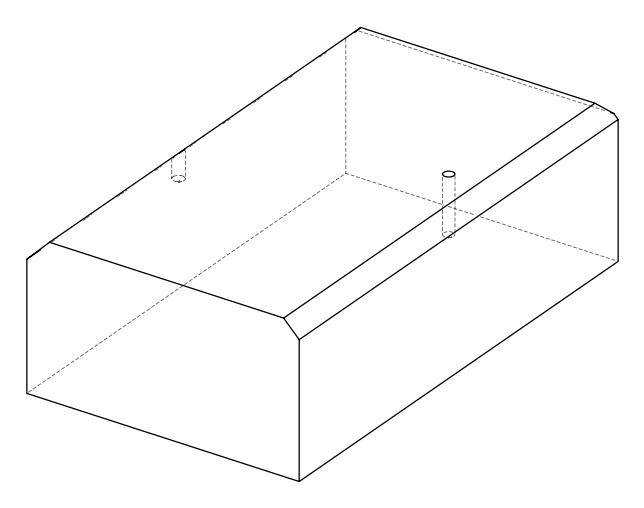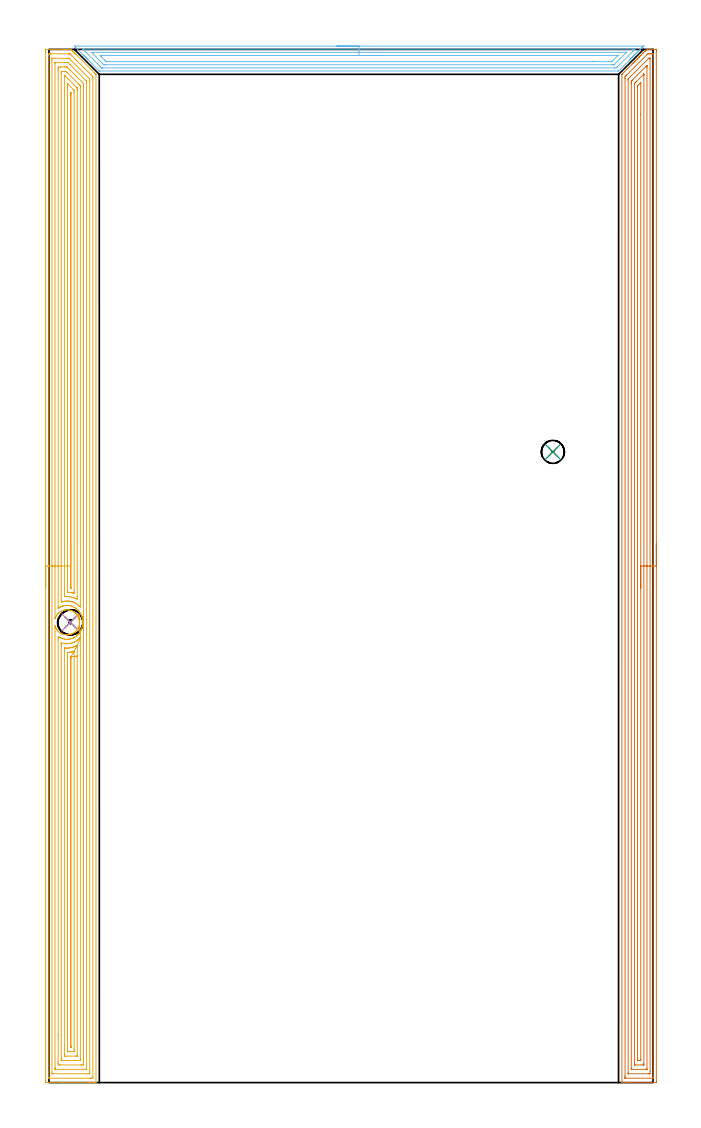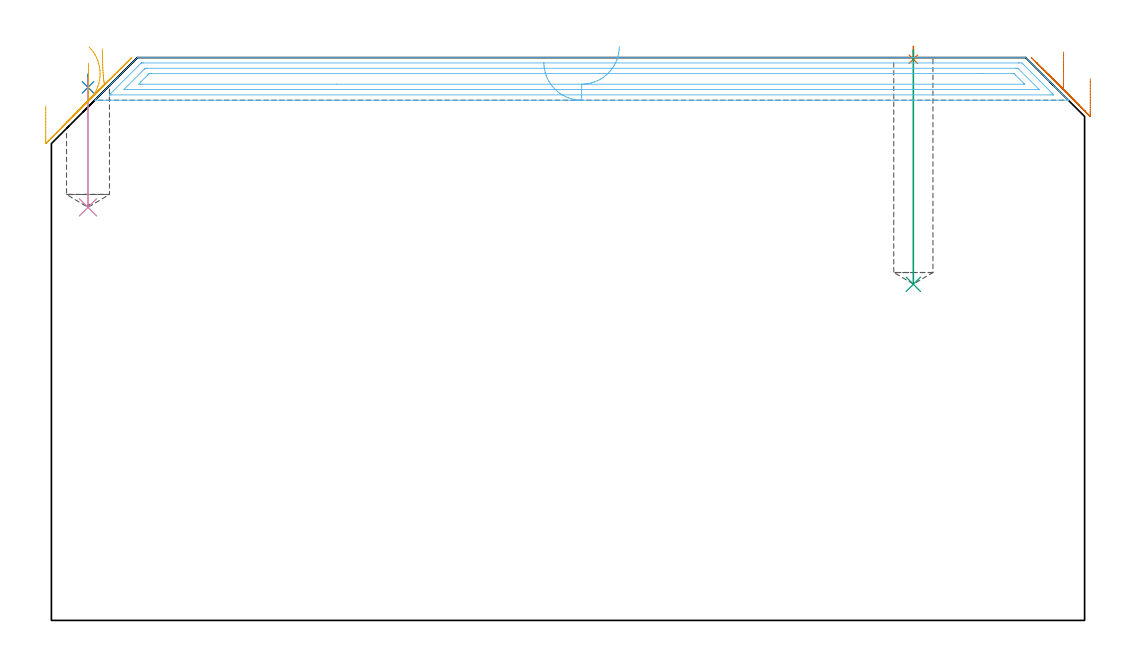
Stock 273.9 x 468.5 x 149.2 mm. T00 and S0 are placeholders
(PLAN: 7 operations, 3 tool changes, 64.8 min)
(1 SPOT_DRILL | STEP1POCKET | NXT0321_9005460120000 | 0.03 min | 3 mm3)
(2 SPOT_DRILL_1 | STEP1POCKET_1 | NXT0321_9005460120000 | 0.03 min | 733 mm3)
(3 DRILL_BLIND_HOLE_INTO_CENTER | STEP1POCKET | UGT0301_217 | 0.25 min | 4898 mm3)
(4 DRILL_BLIND_HOLE_INTO_CENTER_1 | STEP1POCKET_1 | UGT0301_225 | 0.14 min | 3134 mm3)
(5 AREA_MILL | FG_CHAMFER_SURFACE | UGT0205_001 | 33.59 min | 120377 mm3)
(6 AREA_MILL_1 | FG_CHAMFER_SURFACE_1 | UGT0205_001 | 8.2 min | 16240 mm3)
(7 AREA_MILL_2 | FG_CHAMFER_SURFACE_2 | UGT0205_001 | 22.56 min | 56280 mm3)
(TOOL NXT0321_9005460120000 | NC Spot Drill, 142deg, 12mm, Carbide, Uncoated | D12 PA142 FL30 Z2)
(TOOL UGT0301_217 | Twist Drill 10.4 mm | D10.4 PA118 FL82 Z2)
(TOOL UGT0301_225 | Twist Drill 11.4 mm | D11.4 PA118 FL92 Z2)
(TOOL UGT0205_001 | Chamfer Mill 20 x 3 x 45 deg. | D20 FL50 Z2)
(OP 1 SPOT_DRILL)
G17 G21 G94 G90
T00 M6
G54
G17 G0 G90 X228.5 Y286. S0 M3
G43 Z159.2 H0
G94 G81 G98 Z148.752 F250. R152.2
G80
M5
M2
(OP 2 SPOT_DRILL_1)
G17 G21 G94 G90
T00 M6
G54
G17 G0 G90 X9.7 Y208.7 S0 M3
G43 Z159.2 H0
G94 G81 G98 Z141.309 F250. R144.8
G80
M5
M2
(OP 3 DRILL_BLIND_HOLE_INTO_CENTER)
G17 G21 G94 G90
T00 M6
G54
G17 G0 G90 X228.5 Y286. S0 M3
G43 Z159.2 H0
G94 G81 G98 Z89.1 F250. R151.2
G80
M5
M2
(OP 4 DRILL_BLIND_HOLE_INTO_CENTER_1)
G17 G21 G94 G90
T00 M6
G54
G17 G0 G90 X9.7 Y208.7 S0 M3
G43 Z159.2 H0
G94 G81 G98 Z109.5 F250. R143.8
G80
M5
M2
(OP 5 AREA_MILL)
G17 G21 G94 G90
T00 M6
G54
G17 G0 G90 X-1.5 Y224.25 S1061 M3
G43 Z159.2 H0
Z136.4
G94 G1 Y224.288 Z135.529 F250.
Y224.402 Z134.664
Y224.591 Z133.812
Y224.853 Z132.98
Y225.187 Z132.174
Y225.59 Z131.4
Y226.058 Z130.664
Y226.59 Z129.972
Y227.179 Z129.329
Y227.822 Z128.74
Y228.514 Z128.209
Y229.25 Z127.74
Y230.024 Z127.337
Y230.83 Z127.003
Y231.662 Z126.741
Y232.514 Z126.552
Y233.378 Z126.438
Y234.25 Z126.4
Y467.409
X-1.499 Y467.881 Z126.401
X-1.495 Y468.298 Z126.403
X-1.492 Y468.49 Z126.405
X-1.085 Y468.5 Z126.812
X6.824 Z134.719
X7.364 Z135.261
X7.703 Z135.599
X8.243 Z136.139
X8.582 Z136.477
X9.866 Z137.764
X9.9 Y468.499 Z137.798
X9.991 Y468.498 Z137.888
X10.02 Y468.477 Z137.919
X10.283 Y468.217 Z138.183
X10.391 Y468.109 Z138.291
X10.62 Y467.881 Z138.518
X10.779 Y467.723 Z138.674
X10.933 Y467.568 Z138.83
X11.067 Y467.434 Z138.965
X11.218 Y467.284 Z139.114
X11.365 Y467.136 Z139.263
X11.513 Y466.988 Z139.411
X11.658 Y466.844 Z139.553
X11.797 Y466.704 Z139.695
X11.96 Y466.541 Z139.858
X12.097 Y466.405 Z139.993
X20.403 Y458.097 Z148.303
X20.877 Y457.623 Z148.777
X21.27 Y457.229 Z149.168
X21.294 Y457.194 Z149.192
X21.3 Y457.16 Z149.2
Y0.172
X21.294 Y0.01 Z149.193
X20.98 Y0. Z148.88
X20.685 Z148.584
X20.007 Z147.901
X18.789 Z146.686
X18.249 Z146.143
X6.52 Z134.417
X-0.477 Y0.001 Z127.421
X-1.085 Y0.006 Z126.812
X-1.492 Y0.01 Z126.405
X-1.495 Y0.202 Z126.403
X-1.499 Y0.619 Z126.401
X-1.5 Y1.041 Z126.4
Y234.25
X-0.086 Z127.814
X-0.085 Y465.971 Z127.815
X-0.084 Y466.094 Z127.816
X-0.079 Y466.47 Z127.821
X0.282 Y466.491 Z128.182
X0.672 Y466.497 Z128.572
X1.152 Y466.5 Z129.052
X8.582 Y466.499 Z136.482
X9.064 Y466.498 Z136.964
X9.461 Y466.49 Z137.361
X9.556 Y466.482 Z137.456
X9.622 Y466.422 Z137.522
X9.705 Y466.342 Z137.605
X9.956 Y466.094 Z137.856
X19.128 Y456.922 Z147.028
X19.778 Y456.266 Z147.678
X19.873 Y456.166 Z147.773
X19.879 Y456.073 Z147.779
X19.882 Y455.881 Z147.782
X19.885 Y455.496 Z147.785
Y2.53
X19.884 Y2.406 Z147.784
X19.879 Y2.03 Z147.779
X19.518 Y2.01 Z147.418
X19.128 Y2.003 Z147.028
X18.648 Y2. Z146.548
X-0.005 Y2.001 Z127.895
X-0.037 Y2.002 Z127.863
X-0.071 Y2.006 Z127.829
X-0.079 Y2.01 Z127.821
X-0.081 Y2.016 Z127.819
X-0.084 Y2.044 Z127.816
X-0.086 Y2.283 Z127.815
Y2.406 Z127.814
Y234.25
X1.329 Z129.229
Y463.64
X1.33 Y464.307 Z129.23
X1.332 Y464.42 Z129.232
X1.335 Y464.474 Z129.235
X1.34 Y464.491 Z129.24
X1.366 Y464.495 Z129.266
X1.551 Y464.498 Z129.451
X2.24 Y464.5 Z130.14
X8.393 Y464.499 Z136.293
X8.582 Y464.497 Z136.482
X8.771 Y464.491 Z136.671
X9.111 Y464.477 Z137.011
X9.291 Y464.307 Z137.191
X9.461 Y464.139 Z137.361
X10.187 Y463.414 Z138.087
X18.249 Y455.351 Z146.149
X18.457 Y455.131 Z146.357
X18.466 Y454.706 Z146.366
X18.47 Y454.48 Z146.37
X18.471 Y454.254 Z146.371
Y4.86
X18.47 Y4.193 Z146.37
X18.468 Y4.08 Z146.368
X18.465 Y4.026 Z146.365
X18.46 Y4.009 Z146.36
X18.434 Y4.005 Z146.334
X18.249 Y4.002 Z146.149
X17.56 Y4. Z145.46
X1.741 Z129.641
X1.551 Y4.002 Z129.451
X1.362 Y4.008 Z129.262
X1.34 Y4.01 Z129.24
X1.335 Y4.02 Z129.235
X1.332 Y4.057 Z129.232
X1.33 Y4.117 Z129.23
X1.329 Y4.193 Z129.229
Y4.419
Y234.25
X2.743 Z130.643
X2.744 Y462.202 Z130.644
X2.746 Y462.394 Z130.646
X2.749 Y462.463 Z130.649
X2.752 Y462.49 Z130.652
X2.773 Y462.492 Z130.673
X2.88 Y462.496 Z130.78
X3.309 Y462.5 Z131.209
X7.703 Z135.603
X8.582 Y462.496 Z136.482
X8.609 Y462.493 Z136.509
X9.461 Y461.687 Z137.361
X9.523 Y461.627 Z137.423
X16.671 Y454.48 Z144.571
X16.857 Y454.289 Z144.757
X16.982 Y454.157 Z144.882
X17.051 Y454.079 Z144.951
X17.052 Y454.047 Z144.952
X17.055 Y453.906 Z144.955
X17.057 Y453.586 Z144.957
Y453.011
X17.056 Y6.298 Z144.956
X17.054 Y6.106 Z144.954
X17.051 Y6.037 Z144.951
X17.048 Y6.01 Z144.948
X17.027 Y6.008 Z144.927
X16.921 Y6.004 Z144.821
X16.491 Y6. Z144.391
X3.289 Z131.189
X2.88 Y6.003 Z130.78
X2.778 Y6.007 Z130.678
X2.755 Y6.01 Z130.655
X2.749 Y6.02 Z130.649
X2.747 Y6.056 Z130.647
X2.745 Y6.139 Z130.645
X2.743 Y6.555 Z130.643
Y6.873
Y206.97 Z130.642
X2.744 Y207.001 Z130.641
X2.746 Y207.097 Z130.64
X2.769 Y207.012 Z130.662
X2.773 Y207.001 Z130.666
X2.832 Y206.834 Z130.728
X2.931 Y206.562 Z130.826
X2.935 Y206.554 Z130.829
X3.016 Y206.365 Z130.914
X3.06 Y206.264 Z130.959
X3.124 Y206.119 Z131.023
X3.214 Y205.949 Z131.113
X3.244 Y205.894 Z131.143
X3.309 Y205.786 Z131.207
X3.375 Y205.677 Z131.271
X3.691 Y205.225 Z131.589
X3.815 Y205.078 Z131.714
X3.968 Y204.896 Z131.868
X4.188 Y204.665 Z132.088
X4.265 Y204.584 Z132.165
X4.54 Y204.332 Z132.44
X4.843 Y204.102 Z132.743
X5.157 Y203.89 Z133.057
X5.579 Y203.651 Z133.479
X6.01 Y203.439 Z133.91
X6.049 Y203.424 Z133.949
X6.492 Y203.274 Z134.392
X6.941 Y203.152 Z134.841
X7.385 Y203.069 Z135.285
X7.832 Y203.022 Z135.732
X8.279 Y203.011 Z136.179
X8.724 Y203.035 Z136.624
X9.172 Y203.094 Z137.072
X9.616 Y203.189 Z137.516
X10.005 Y203.303 Z137.905
X10.39 Y203.439 Z138.29
X10.508 Y203.493 Z138.408
X10.96 Y203.727 Z138.86
X11.4 Y203.995 Z139.3
X11.856 Y204.332 Z139.756
X12.292 Y204.742 Z140.192
X12.508 Y204.976 Z140.408
X12.713 Y205.225 Z140.613
X12.958 Y205.576 Z140.858
X13.184 Y205.94 Z141.084
X13.277 Y206.119 Z141.177
X13.471 Y206.561 Z141.371
X13.634 Y207.012 Z141.534
X13.752 Y207.456 Z141.652
X13.834 Y207.905 Z141.734
X13.879 Y208.351 Z141.779
X13.889 Y208.798 Z141.789
X13.863 Y209.245 Z141.763
X13.803 Y209.691 Z141.703
X13.704 Y210.14 Z141.604
X13.569 Y210.584 Z141.469
X13.391 Y211.027 Z141.291
X13.176 Y211.477 Z141.076
X13.035 Y211.709 Z140.935
X12.884 Y211.934 Z140.784
X12.555 Y212.37 Z140.455
X12.292 Y212.658 Z140.192
X11.96 Y212.971 Z139.86
X11.613 Y213.263 Z139.513
X11.4 Y213.409 Z139.3
X10.96 Y213.673 Z138.86
X10.508 Y213.902 Z138.408
X10.18 Y214.039 Z138.08
X9.848 Y214.156 Z137.748
X9.616 Y214.215 Z137.516
X9.172 Y214.306 Z137.072
X8.724 Y214.365 Z136.624
X8.279 Y214.389 Z136.179
X7.832 Y214.378 Z135.732
X7.385 Y214.331 Z135.285
X6.941 Y214.25 Z134.841
X6.553 Y214.156 Z134.453
X6.049 Y213.976 Z133.949
X5.597 Y213.758 Z133.497
X5.157 Y213.508 Z133.057
X4.787 Y213.263 Z132.687
X4.521 Y213.047 Z132.421
X4.265 Y212.818 Z132.165
X4.048 Y212.6 Z131.948
X3.842 Y212.37 Z131.742
X3.835 Y212.361 Z131.735
X3.748 Y212.246 Z131.646
X3.6 Y212.053 Z131.5
X3.374 Y211.724 Z131.272
X3.227 Y211.468 Z131.122
X3.013 Y211.035 Z130.912
X2.83 Y210.574 Z130.726
X2.763 Y210.359 Z130.661
X2.746 Y210.321 Z130.643
X2.744 Y210.361 Z130.642
X2.743 Y210.574
Y210.604 Z130.643
Y234.25
X4.157 Z132.057
Y458.947
X4.158 Y459.84 Z132.058
X4.159 Y459.87 Z132.059
X4.188 Y460.49 Z132.088
X4.421 Y460.496 Z132.321
X5.067 Y460.499 Z132.967
X5.296 Y460.5 Z133.196
X7.054 Z134.954
X7.703 Y460.499 Z135.603
X7.935 Y460.498 Z135.835
X8.095 Y460.49 Z135.995
X8.177 Y460.485 Z136.077
X8.327 Y460.347 Z136.227
X8.582 Y460.108 Z136.482
X8.858 Y459.84 Z136.758
X9.461 Y459.241 Z137.361
X9.755 Y458.947 Z137.655
X14.734 Y453.968 Z142.634
X15.113 Y453.586 Z143.013
X15.612 Y453.077 Z143.512
X15.64 Y452.693 Z143.54
X15.642 Y452.663 Z143.542
X15.643 Y451.799 Z143.543
Y9.553
X15.642 Y8.66 Z143.542
Y8.63
X15.612 Y8.01 Z143.512
X15.379 Y8.004 Z143.279
X14.734 Y8.001 Z142.634
X14.504 Y8. Z142.404
X5.067 Y8.001 Z132.967
X4.835 Z132.735
X4.188 Y8.01 Z132.088
X4.159 Y8.66 Z132.059
X4.158 Y8.69 Z132.058
X4.157 Y21.503 Z132.057
Y200.747
X4.158 Y201.64 Z132.058
Y201.67
X4.188 Y202.319 Z132.088
X4.735 Y201.977 Z132.635
X5.067 Y201.798 Z132.967
X5.367 Y201.64 Z133.267
X5.605 Y201.534 Z133.505
X5.772 Y201.47 Z133.672
X5.945 Y201.409 Z133.845
X6.278 Y201.302 Z134.178
X6.824 Y201.166 Z134.724
X7.381 Y201.074 Z135.281
X7.703 Y201.04 Z135.603
X8.312 Y201.021 Z136.212
X8.582 Y201.036 Z136.482
X9.124 Y201.089 Z137.024
X9.461 Y201.143 Z137.361
X9.864 Y201.23 Z137.764
X10.339 Y201.37 Z138.239
X10.537 Y201.44 Z138.437
X11.038 Y201.64 Z138.938
X11.158 Y201.701 Z139.058
X11.218 Y201.734 Z139.118
X11.72 Y202.023 Z139.62
X12.097 Y202.265 Z139.997
X12.253 Y202.375 Z140.153
X12.464 Y202.533 Z140.364
X12.74 Y202.774 Z140.64
X12.976 Y202.996 Z140.876
X13.19 Y203.209 Z141.09
X13.391 Y203.427 Z141.291
X13.603 Y203.683 Z141.503
X13.855 Y204.024 Z141.755
X13.975 Y204.198 Z141.875
X14.054 Y204.32 Z141.954
X14.311 Y204.75 Z142.211
X14.537 Y205.214 Z142.437
X14.599 Y205.351 Z142.499
X14.734 Y205.672 Z142.634
X14.848 Y205.991 Z142.748
X14.888 Y206.107 Z142.788
X15.049 Y206.68 Z142.949
X15.122 Y207.001 Z143.022
X15.199 Y207.421 Z143.099
X15.254 Y207.894 Z143.154
X15.284 Y208.228 Z143.184
X15.296 Y208.787 Z143.196
X15.282 Y209.123 Z143.182
X15.237 Y209.681 Z143.137
X15.177 Y210.123 Z143.077
X15.082 Y210.574 Z142.982
X15.012 Y210.872 Z142.912
X14.883 Y211.316 Z142.783
X14.83 Y211.468 Z142.73
X14.734 Y211.72 Z142.634
X14.452 Y212.361 Z142.352
X14.367 Y212.539 Z142.267
X14.293 Y212.687 Z142.193
X14.127 Y212.978 Z142.027
X13.943 Y213.255 Z141.843
X13.855 Y213.378 Z141.755
X13.526 Y213.811 Z141.426
X13.23 Y214.148 Z141.13
X12.976 Y214.405 Z140.876
X12.65 Y214.706 Z140.55
X12.248 Y215.041 Z140.148
X12.097 Y215.145 Z139.997
X11.809 Y215.334 Z139.709
X11.218 Y215.657 Z139.118
X10.624 Y215.935 Z138.524
X10.339 Y216.039 Z138.239
X10.184 Y216.092 Z138.084
X9.461 Y216.258 Z137.361
X9.085 Y216.317 Z136.985
X8.582 Y216.364 Z136.482
X8.148 Y216.376 Z136.048
X7.703 Y216.36 Z135.603
X7.324 Y216.32 Z135.224
X6.824 Y216.235 Z134.724
X6.58 Y216.183 Z134.48
X6.294 Y216.112 Z134.194
X5.945 Y216. Z133.845
X5.897 Y215.984 Z133.797
X5.762 Y215.935 Z133.662
X5.287 Y215.711 Z133.187
X5.067 Y215.602 Z132.967
X4.713 Y215.401 Z132.613
X4.188 Y215.078 Z132.088
X4.163 Y215.066 Z132.063
X4.159 Y215.07 Z132.059
X4.158 Y215.071 Z132.058
X4.157 Y215.935 Z132.057
Y234.25
X5.571 Z133.471
Y457.54
X5.573 Y458.053 Z133.473
X5.576 Y458.429 Z133.476
X5.578 Y458.48 Z133.478
X5.617 Y458.49 Z133.517
X5.726 Y458.494 Z133.626
X5.945 Y458.498 Z133.845
X6.385 Y458.5 Z134.285
X6.824 Y458.499 Z134.724
X7.266 Y458.498 Z135.166
X7.703 Y458.49 Z135.603
X7.761 Y458.474 Z135.661
X7.822 Y458.418 Z135.722
X7.947 Y458.299 Z135.847
X8.198 Y458.053 Z136.098
X13.559 Y452.693 Z141.459
X13.855 Y452.395 Z141.755
X14.148 Y452.095 Z142.048
X14.22 Y452.021 Z142.12
X14.223 Y451.926 Z142.123
X14.226 Y451.799 Z142.126
X14.228 Y451.42 Z142.128
X14.229 Y216.448 Z142.129
X14.227 Y215.935 Z142.127
X14.224 Y215.719 Z142.124
X14.222 Y215.636 Z142.122
X13.907 Y215.935 Z141.807
X13.855 Y215.984 Z141.755
X13.311 Y216.488 Z141.211
X12.976 Y216.761 Z140.876
X12.889 Y216.828 Z140.789
X12.408 Y217.138 Z140.308
X12.097 Y217.316 Z139.997
X11.839 Y217.46 Z139.739
X11.32 Y217.722 Z139.22
X11.218 Y217.769 Z139.118
X11.136 Y217.805 Z139.036
X10.641 Y217.988 Z138.541
X10.339 Y218.08 Z138.239
X9.911 Y218.18 Z137.811
X9.461 Y218.27 Z137.361
X8.847 Y218.346 Z136.747
X8.582 Y218.365 Z136.482
X7.944 Y218.37 Z135.844
X7.703 Y218.36 Z135.603
X7.132 Y218.302 Z135.032
X6.824 Y218.25 Z134.724
X6.381 Y218.164 Z134.281
X5.945 Y218.05 Z133.845
X5.694 Y217.977 Z133.594
X5.598 Y217.95 Z133.498
X5.578 Y218.006 Z133.478
X5.576 Y218.098 Z133.476
X5.572 Y218.615 Z133.472
X5.571 Y218.995 Z133.471
Y234.25
X6.985 Z134.885
X6.986 Y456.266 Z134.886
X6.987 Y456.407 Z134.887
X6.99 Y456.476 Z134.89
X6.992 Y456.487 Z134.892
X7.001 Y456.491 Z134.901
X7.033 Y456.495 Z134.933
X7.147 Y456.497 Z135.047
X7.262 Y456.493 Z135.162
X7.293 Y456.49 Z135.193
X7.327 Y456.464 Z135.227
X7.396 Y456.4 Z135.296
X7.536 Y456.266 Z135.436
X12.097 Y451.706 Z139.997
X12.493 Y451.308 Z140.393
X12.692 Y451.104 Z140.592
X12.791 Y451. Z140.691
X12.808 Y450.977 Z140.708
X12.81 Y450.954 Z140.71
X12.812 Y450.906 Z140.712
X12.815 Y450.176 Z140.715
Y450.012
Y220.402
X12.814 Y219.673 Z140.714
X12.812 Y219.508 Z140.712
X12.808 Y219.157 Z140.708
X12.187 Y219.417 Z140.087
X11.995 Y219.508 Z139.895
X11.459 Y219.745 Z139.359
X11.218 Y219.838 Z139.118
X10.725 Y220.01 Z138.625
X10.339 Y220.107 Z138.239
X9.595 Y220.265 Z137.495
X9.461 Y220.282 Z137.361
X8.611 Y220.373 Z136.511
X7.703 Z135.603
X6.992 Y220.402 Z134.892
X6.987 Y221.13 Z134.887
X6.986 Y221.295 Z134.886
X6.985 Y234.25 Z134.885
X8.4 Z136.3
Y451.984
X8.402 Y452.693 Z136.302
X8.404 Y452.874 Z136.304
X8.406 Y452.923 Z136.306
X8.502 Y452.84 Z136.402
X8.582 Y452.768 Z136.482
X8.66 Y452.693 Z136.56
X11.218 Y450.134 Z139.118
X11.338 Y450.012 Z139.238
X11.378 Y449.963 Z139.278
X11.394 Y449.939 Z139.294
X11.396 Y449.919 Z139.296
X11.399 Y449.829 Z139.299
X11.4 Y449.119 Z139.3
Y448.934
Y222.897
X11.396 Y222.189 Z139.296
X11.394 Y222.01 Z139.294
X11.379 Y221.862 Z139.279
X10.862 Y222.006 Z138.762
X10.403 Y222.124 Z138.303
X10.339 Y222.138 Z138.239
X10.092 Y222.189 Z137.992
X9.461 Y222.286 Z137.361
X9.35 Y222.301 Z137.25
X8.482 Y222.375 Z136.382
X8.422 Y222.381 Z136.322
X8.411 Y222.383 Z136.311
X8.407 Y222.422 Z136.307
X8.404 Y222.526 Z136.304
X8.4 Y222.897 Z136.3
Y223.082
Y234.25
X9.814 Z137.714
Y448.848
X9.816 Y449.023 Z137.716
X9.819 Y449.071 Z137.719
X9.821 Y449.075 Z137.721
X9.824 Y449.074 Z137.724
X9.853 Y449.048 Z137.753
X9.898 Y449.001 Z137.798
X9.961 Y448.931 Z137.861
X9.979 Y448.902 Z137.879
X9.982 Y448.847 Z137.882
X9.984 Y448.76 Z137.884
X9.986 Y448.585 Z137.886
Y448.226
Y224.51
X9.985 Y224.336 Z137.885
X9.981 Y224.248 Z137.881
X9.979 Y224.231 Z137.879
X9.973 Y224.229 Z137.873
X9.949 Y224.23 Z137.849
X9.901 Y224.238 Z137.801
X9.821 Y224.257 Z137.721
X9.819 Y224.335 Z137.719
X9.816 Y224.508 Z137.716
X9.814 Y224.869 Z137.714
Y225.044
Y234.25
Y235.122 Z137.752
Y235.986 Z137.866
Y236.838 Z138.055
Y237.67 Z138.317
Y238.476 Z138.651
Y239.25 Z139.054
Y239.986 Z139.522
Y240.678 Z140.053
Y241.321 Z140.643
Y241.91 Z141.286
Y242.442 Z141.978
Y242.91 Z142.714
Y243.313 Z143.488
Y243.647 Z144.294
Y243.909 Z145.126
Y244.098 Z145.977
Y244.212 Z146.842
Y244.25 Z147.714
G0 X13.518 Y212.39 Z151.44
G1 X13.525 Y212.295 Z150.573
X13.536 Y212.124 Z149.718
X13.552 Y211.88 Z148.88
X13.573 Y211.564 Z148.067
X13.599 Y211.178 Z147.285
X13.629 Y210.726 Z146.54
X13.663 Y210.211 Z145.837
X13.701 Y209.637 Z145.181
X13.743 Y209.008 Z144.578
X13.788 Y208.328 Z144.033
X13.836 Y207.604 Z143.548
X13.887 Y206.841 Z143.129
X13.94 Y206.044 Z142.779
X13.994 Y205.219 Z142.499
X14.05 Y204.374 Z142.292
X14.108 Y203.513 Z142.16
X14.165 Y202.645 Z142.103
X14.223 Y201.774 Z142.123
X14.225 Y201.74 Z142.125
X14.228 Y201.686 Z142.128
Y201.64
X14.229 Y201.443 Z142.129
Y10.96
X14.227 Y10.447 Z142.127
X14.224 Y10.071 Z142.124
X14.222 Y10.02 Z142.122
X14.183 Y10.01 Z142.083
X14.074 Y10.006 Z141.974
X13.855 Y10.003 Z141.755
X13.415 Y10. Z141.315
X12.976 Z140.876
X5.799 Y10.001 Z133.699
X5.682 Y10.002 Z133.582
X5.604 Y10.007 Z133.504
X5.585 Y10.009 Z133.485
X5.578 Y10.02 Z133.478
X5.577 Y10.067 Z133.477
X5.573 Y10.447 Z133.473
X5.571 Y10.827 Z133.471
Y11.34
Y198.446
X5.573 Y198.96 Z133.473
X5.575 Y199.336 Z133.475
X5.578 Y199.455 Z133.478
X6.599 Y199.189 Z134.499
X6.824 Y199.15 Z134.724
X7.205 Y199.09 Z135.105
X7.627 Y199.037 Z135.527
X7.703 Y199.034 Z135.603
X8.518 Y199.025 Z136.418
X8.582 Y199.029 Z136.482
X9.318 Y199.105 Z137.218
X9.461 Y199.129 Z137.361
X10.056 Y199.248 Z137.956
X10.339 Y199.327 Z138.239
X10.737 Y199.449 Z138.637
X11.218 Y199.637 Z139.118
X11.369 Y199.7 Z139.269
X11.699 Y199.853 Z139.599
X11.956 Y199.997 Z139.856
X12.097 Y200.08 Z139.997
X12.506 Y200.331 Z140.406
X12.976 Y200.65 Z140.876
X13.032 Y200.69 Z140.932
X13.106 Y200.747 Z141.006
X13.51 Y201.097 Z141.41
X13.855 Y201.419 Z141.755
X13.966 Y201.527 Z141.866
X14.078 Y201.64 Z141.978
X14.136 Y201.697 Z142.036
X14.196 Y201.755 Z142.096
X14.223 Y201.774 Z142.123
X12.808 Y198.314 Z140.708
X12.815 Y197.337 Z140.715
X12.814 Y12.398 Z140.714
X12.813 Y12.234 Z140.713
X12.81 Y12.052 Z140.71
X12.808 Y12.015 Z140.708
X12.709 Y12.01 Z140.609
X12.557 Y12.004 Z140.457
X12.326 Y12.001 Z140.226
X7.703 Y12. Z135.603
X7.052 Y12.002 Z134.952
X7.011 Y12.006 Z134.911
X6.998 Y12.009 Z134.898
X6.992 Y12.063 Z134.892
X6.99 Y12.234 Z134.89
X6.986 Y12.963 Z134.886
X6.985 Y13.127 Z134.885
X6.986 Y196.115 Z134.886
X6.987 Y196.279 Z134.887
X6.992 Y197.002 Z134.892
X7.002 Y197.091 Z134.902
X7.319 Y197.066 Z135.219
X7.703 Y197.039 Z135.603
X7.842 Y197.032 Z135.742
X8.582 Y197.033 Z136.482
X8.714 Y197.039 Z136.614
X9.461 Y197.111 Z137.361
X9.515 Y197.118 Z137.415
X9.825 Y197.173 Z137.725
X10.252 Y197.262 Z138.152
X10.339 Y197.285 Z138.239
X10.933 Y197.463 Z138.833
X11.218 Y197.562 Z139.118
X11.576 Y197.703 Z139.476
X12.097 Y197.935 Z139.997
X12.185 Y197.977 Z140.085
X12.355 Y198.066 Z140.255
X12.808 Y198.314 Z140.708
X11.395 Y195.539 Z139.295
X11.397 Y195.529 Z139.297
X11.399 Y195.497 Z139.299
X11.4 Y195.448 Z139.3
Y195.386
Y14.914
X11.399 Y14.73 Z139.299
X11.393 Y14.02 Z139.293
X11.237 Y14.002 Z139.137
X9.481 Y14. Z137.381
X8.601 Y14.001 Z136.501
X8.582 Y14.002 Z136.482
X8.407 Y14.02 Z136.307
X8.404 Y14.201 Z136.304
X8.4 Y14.914 Z136.3
Y15.099
Y194.677
X8.402 Y194.863 Z136.302
X8.406 Y194.986 Z136.306
X8.409 Y195.015 Z136.309
X8.419 Y195.018 Z136.319
X8.451 Y195.022 Z136.351
X8.582 Y195.031 Z136.482
X8.908 Y195.054 Z136.808
X9.461 Y195.112 Z137.361
X9.7 Y195.143 Z137.6
X10.339 Y195.26 Z138.239
X10.442 Y195.281 Z138.342
X10.85 Y195.386 Z138.75
X11.136 Y195.47 Z139.036
X11.218 Y195.494 Z139.118
X11.378 Y195.537 Z139.278
X11.395 Y195.539 Z139.295
X9.979 Y193.151 Z137.879
X9.982 Y193.069 Z137.882
X9.985 Y192.706 Z137.885
X9.986 Y192.347 Z137.886
Y16.342
X9.985 Y16.167 Z137.885
X9.983 Y16.079 Z137.883
X9.979 Y16.023 Z137.879
X9.974 Y16.009 Z137.874
X9.962 Y16.007 Z137.862
X9.9 Y16.004 Z137.8
X9.838 Y16.007 Z137.738
X9.826 Y16.009 Z137.726
X9.821 Y16.023 Z137.721
X9.817 Y16.079 Z137.717
X9.815 Y16.166 Z137.715
X9.814 Y16.342 Z137.714
Y16.701
Y192.881
X9.816 Y193.069 Z137.716
X9.818 Y193.112 Z137.718
X9.82 Y193.128 Z137.72
X9.828 Y193.132 Z137.728
X9.905 Y193.147 Z137.805
X9.979 Y193.151 Z137.879
X10.568 Y193.183 Z138.522
X11.099 Y193.212 Z139.214
X11.568 Y193.238 Z139.949
X11.97 Y193.26 Z140.723
X12.304 Y193.278 Z141.528
X12.567 Y193.292 Z142.36
X12.756 Y193.302 Z143.212
X12.87 Y193.309 Z144.077
X12.909 Y193.311 Z144.948
X12.872 Y193.309 Z145.82
X12.759 Y193.303 Z146.685
X12.571 Y193.292 Z147.537
X12.309 Y193.278 Z148.369
X11.977 Y193.26 Z149.175
X11.575 Y193.238 Z149.949
X11.107 Y193.213 Z150.685
X10.578 Y193.184 Z151.378
X9.99 Y193.152 Z152.021
G0 Z159.2
M5
M2
(OP 6 AREA_MILL_1)
G17 G21 G94 G90
T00 M6
G54
G17 G0 G90 X130.55 Y470. S1061 M3
G43 Z159.2 H0
Z147.9
G94 G1 X130.588 Z147.028 F250.
X130.702 Z146.164
X130.891 Z145.312
X131.153 Z144.48
X131.487 Z143.674
X131.89 Z142.9
X132.358 Z142.164
X132.89 Z141.472
X133.479 Z140.829
X134.122 Z140.24
X134.814 Z139.708
X135.55 Z139.24
X136.324 Z138.837
X137.13 Z138.503
X137.962 Z138.241
X138.813 Z138.052
X139.678 Z137.938
X140.55 Z137.9
X269.561
X269.595 Y469.999 Z137.899
X269.596 Y469.998 Z137.9
X269.595 Y469.995 Z137.903
X268.969 Y469.369 Z138.531
X268.775 Y469.173 Z138.723
X268.135 Y468.535 Z139.365
X267.898 Y468.296 Z139.6
X267.301 Y467.701 Z140.199
X267.216 Y467.616 Z140.283
X267.021 Y467.419 Z140.477
X266.466 Y466.866 Z141.034
X266.324 Y466.724 Z141.175
X266.144 Y466.542 Z141.354
X265.631 Y466.031 Z141.869
X265.432 Y465.832 Z142.066
X265.268 Y465.665 Z142.229
X265.106 Y465.505 Z142.393
X264.986 Y465.385 Z142.512
X264.829 Y465.227 Z142.668
X264.675 Y465.074 Z142.824
X264.54 Y464.939 Z142.958
X264.391 Y464.788 Z143.107
X264.244 Y464.643 Z143.255
X264.094 Y464.493 Z143.404
X263.952 Y464.35 Z143.546
X263.813 Y464.211 Z143.686
X263.648 Y464.047 Z143.85
X263.513 Y463.912 Z143.984
X263.381 Y463.78 Z144.117
X258.302 Y458.702 Z149.198
X258.299 Y458.701 Z149.199
X258.296 Y458.7 Z149.2
X22.804
X22.801 Y458.701 Z149.199
X22.798 Y458.702 Z149.198
X17.587 Y463.912 Z143.984
X17.452 Y464.047 Z143.85
X17.287 Y464.211 Z143.686
X17.148 Y464.35 Z143.546
X17.006 Y464.493 Z143.404
X16.856 Y464.643 Z143.255
X16.709 Y464.788 Z143.107
X16.56 Y464.939 Z142.958
X16.425 Y465.074 Z142.824
X16.271 Y465.227 Z142.668
X16.114 Y465.385 Z142.512
X15.994 Y465.505 Z142.393
X15.832 Y465.665 Z142.229
X15.668 Y465.832 Z142.066
X15.563 Y465.936 Z141.962
X11.864 Y469.636 Z138.264
X11.653 Y469.849 Z138.051
X11.519 Y469.993 Z137.906
X11.653 Y470. Z137.9
X140.55
Y468.586 Z139.314
X264.692
X265.258 Y468.585 Z139.315
X265.432 Y468.583 Z139.317
X265.591 Y468.579 Z139.321
X265.709 Y468.57 Z139.33
X265.657 Y468.514 Z139.386
X265.523 Y468.375 Z139.525
X265.432 Y468.282 Z139.618
X265.218 Y468.068 Z139.832
X257.992 Y460.842 Z147.058
X257.7 Y460.552 Z147.348
X257.404 Y460.263 Z147.637
X257.247 Y460.12 Z147.78
X256.512 Y460.115 Z147.785
X256.36
X24.436
X24.066 Y460.117 Z147.783
X23.882 Y460.12 Z147.78
X23.84 Y460.122 Z147.778
X23.786 Y460.171 Z147.729
X23.696 Y460.256 Z147.644
X23.107 Y460.842 Z147.058
X22.804 Y461.146 Z146.754
X15.668 Y468.282 Z139.618
X15.441 Y468.513 Z139.387
X15.398 Y468.56 Z139.34
X15.384 Y468.577 Z139.323
X15.39 Y468.579 Z139.321
X15.443 Y468.582 Z139.318
X15.668 Y468.585 Z139.315
X15.819 Y468.586 Z139.314
X140.55
Y467.172 Z140.728
X261.671 Y467.171 Z140.729
X261.731
X261.864 Y467.167 Z140.733
Y467.164 Z140.736
X256.419 Y461.719 Z146.181
X256.257 Y461.565 Z146.335
X256.227 Y461.538 Z146.362
X256.137 Y461.534 Z146.366
X256.008 Y461.53 Z146.37
X255.814 Y461.529 Z146.371
X255.62 Y461.528 Z146.372
X25.48 Y461.529 Z146.371
X25.286 Y461.531 Z146.369
X24.9 Y461.535 Z146.365
X24.859 Y461.552 Z146.348
X24.832 Y461.574 Z146.326
X24.78 Y461.621 Z146.279
X24.68 Y461.719 Z146.181
X24.588 Y461.811 Z146.089
X19.236 Y467.165 Z140.735
X19.235 Y467.17 Z140.73
X19.934 Y467.171 Z140.729
X20.128 Y467.172 Z140.728
X140.55
Y465.757 Z142.143
X257.757
X257.893 Y465.756 Z142.144
X257.976 Y465.752 Z142.148
X257.989 Y465.75 Z142.15
X257.988 Y465.747 Z142.153
X257.969 Y465.722 Z142.178
X257.938 Y465.688 Z142.212
X257.884 Y465.633 Z142.267
X255.62 Y463.369 Z144.531
X255.226 Y462.984 Z144.916
X255.192 Y462.953 Z144.947
X255.132 Y462.95 Z144.95
X254.998 Y462.946 Z144.954
X254.728 Y462.944 Z144.956
X246.745 Y462.943 Z144.957
X26.372
X26.017 Y462.945 Z144.955
X25.953 Y462.947 Z144.953
X25.923 Y462.949 Z144.951
X25.823 Y463.038 Z144.862
X25.59 Y463.262 Z144.638
X25.48 Y463.369 Z144.531
X23.696 Y465.155 Z142.745
X23.629 Y465.227 Z142.673
X23.163 Y465.75 Z142.15
X23.696 Y465.754 Z142.146
X24.049 Y465.756 Z142.144
X75.52 Y465.757 Z142.143
X140.55
X141.422 Z142.181
X142.286 Z142.295
X143.138 Z142.483
X143.97 Z142.746
X144.776 Z143.08
X145.55 Z143.482
X146.286 Z143.951
X146.978 Z144.482
X147.621 Z145.072
X148.21 Z145.715
X148.741 Z146.407
X149.21 Z147.143
X149.613 Z147.916
X149.947 Z148.722
X150.209 Z149.554
X150.398 Z150.406
X150.512 Z151.271
X150.55 Z152.143
G0 Z159.2
M5
M2
(OP 7 AREA_MILL_2)
G17 G21 G94 G90
T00 M6
G54
G17 G0 G90 X275.4 Y244.25 S1061 M3
G43 Z159.2 H0
Z143.6
G94 G1 Y244.212 Z142.728 F250.
Y244.098 Z141.864
Y243.909 Z141.012
Y243.647 Z140.18
Y243.313 Z139.374
Y242.91 Z138.6
Y242.441 Z137.864
Y241.91 Z137.172
Y241.321 Z136.529
Y240.678 Z135.94
Y239.986 Z135.409
Y239.25 Z134.94
Y238.476 Z134.537
Y237.67 Z134.203
Y236.838 Z133.941
Y235.986 Z133.752
Y235.122 Z133.638
Y234.25 Z133.6
Y0.619
X275.395 Y0.09 Z133.603
X275.392 Y0.01 Z133.606
X275.307 Y0. Z133.691
X263.393 Z145.602
X262.787 Z146.207
X262.25 Z146.747
X261.912 Z147.084
X261.374 Z147.622
X261.037 Z147.958
X260.079 Z148.92
X259.939 Z149.053
X259.863 Z149.128
X259.803 Y0.01 Z149.188
X259.8 Y0.172 Z149.2
Y457.16
X259.806 Y457.194 Z149.191
X259.82 Y457.219 Z149.177
X259.971 Y457.371 Z149.028
X264.537 Y461.939 Z144.459
X264.673 Y462.074 Z144.325
X264.836 Y462.237 Z144.161
X264.975 Y462.377 Z144.021
X265.119 Y462.52 Z143.878
X265.265 Y462.666 Z143.733
X265.412 Y462.815 Z143.583
X265.566 Y462.967 Z143.432
X265.694 Y463.095 Z143.304
X265.85 Y463.252 Z143.145
X266.363 Y463.763 Z142.637
X266.609 Y464.009 Z142.39
X266.725 Y464.127 Z142.271
X267.295 Y464.695 Z141.705
X267.502 Y464.903 Z141.496
X267.6 Y465.002 Z141.396
X267.8 Y465.201 Z141.199
X267.869 Y465.269 Z141.13
X268.475 Y465.877 Z140.521
X268.693 Y466.093 Z140.307
X269.35 Y466.752 Z139.647
X269.518 Y466.918 Z139.482
X269.587 Y466.987 Z139.413
X270.225 Y467.626 Z138.772
X270.342 Y467.742 Z138.658
X270.481 Y467.881 Z138.519
X270.663 Y468.064 Z138.335
X270.777 Y468.179 Z138.22
X271.1 Y468.5 Z137.899
X272.413 Z136.582
X273.625 Z135.371
X274.163 Z134.831
X274.769 Z134.226
X275.038 Y468.496 Z133.957
X275.392 Y468.49 Z133.604
X275.396 Y468.247 Z133.601
X275.399 Y467.881
X275.4 Y467.511 Z133.6
Y234.25
X273.986 Z135.014
X273.985 Y2.587 Z135.015
X273.984 Y2.406 Z135.016
X273.98 Y2.05 Z135.02
X273.979 Y2.015 Z135.021
X273.924 Y2.01 Z135.076
X273.818 Y2.004 Z135.182
X273.685 Y2.001 Z135.315
X261.433 Z147.567
X261.271 Y2.007 Z147.729
X261.24 Y2.01 Z147.76
X261.221 Y2.018 Z147.779
X261.219 Y2.054 Z147.781
X261.216 Y2.223 Z147.784
X261.215 Y2.406 Z147.785
X261.214 Y3.118 Z147.786
X261.215 Y455.192 Z147.785
Y455.373
X261.221 Y456.079 Z147.779
X261.228 Y456.167 Z147.772
X261.321 Y456.266 Z147.679
X261.618 Y456.567 Z147.382
X261.912 Y456.862 Z147.088
X271.144 Y466.094 Z137.856
X271.345 Y466.291 Z137.655
X271.538 Y466.478 Z137.462
X272.021 Y466.494 Z136.979
X272.413 Y466.498 Z136.587
X272.89 Y466.5 Z136.11
X273.288 Z135.712
X273.766 Y466.499 Z135.234
X273.929 Y466.493 Z135.071
X273.96 Y466.49 Z135.04
X273.979 Y466.482 Z135.021
X273.98 Y466.446 Z135.02
X273.984 Y466.276 Z135.016
X273.985 Y466.094 Z135.015
X273.986 Y465.382 Z135.014
Y234.25
X272.572 Z136.428
X272.571 Y4.924 Z136.429
X272.569 Y4.193 Z136.431
X272.567 Y4.035 Z136.433
X272.565 Y4.015 Z136.435
X272.553 Y4.01 Z136.447
X272.507 Y4.005 Z136.493
X272.413 Y4.002 Z136.587
X271.726 Y4. Z137.274
X262.787 Z146.213
X262.724 Y4.001 Z146.276
X262.674 Y4.005 Z146.326
X262.643 Y4.01 Z146.357
X262.635 Y4.016 Z146.365
X262.633 Y4.032 Z146.367
X262.63 Y4.193 Z146.37
X262.629 Y4.354 Z146.371
Y454.641
X262.631 Y454.804 Z146.369
X262.635 Y455.123 Z146.365
X262.787 Y455.286 Z146.213
X262.83 Y455.33 Z146.17
X271.806 Y464.307 Z137.194
X271.931 Y464.428 Z137.069
X271.976 Y464.47 Z137.024
X271.996 Y464.485 Z137.004
X272.036 Y464.49 Z136.964
X272.226 Y464.498 Z136.774
X272.413 Y464.499 Z136.587
X272.476 Z136.524
X272.526 Y464.495 Z136.474
X272.557 Y464.49 Z136.443
X272.565 Y464.484 Z136.435
X272.566 Y464.468 Z136.434
X272.57 Y464.307 Z136.43
X272.571 Y464.145 Z136.429
X272.572 Y234.25 Z136.428
X271.157 Z137.843
Y6.2
X271.155 Y6.065 Z137.845
X271.153 Y6.024 Z137.847
X271.15 Y6.01 Z137.85
X271.143 Y6.007 Z137.857
X271.09 Y6.004 Z137.91
X270.663 Y6. Z138.337
X264.517 Z144.483
X264.114 Y6.006 Z144.886
X264.064 Y6.01 Z144.936
X264.049 Y6.013 Z144.951
X264.047 Y6.028 Z144.953
X264.044 Y6.086 Z144.956
X264.043 Y6.141 Z144.957
Y6.485
Y453.197
X264.045 Y453.586 Z144.955
X264.049 Y454.085 Z144.951
X264.429 Y454.48 Z144.571
X264.483 Y454.535 Z144.517
X270.808 Y460.859 Z138.192
X271.117 Y461.163 Z137.883
X271.135 Y461.177 Z137.865
X271.151 Y461.185 Z137.849
X271.153 Y461.169 Z137.847
X271.155 Y461.124 Z137.845
X271.157 Y460.733 Z137.843
Y460.39
Y234.25
X269.743 Z139.257
Y8.66
X269.74 Y8.236 Z139.26
X269.736 Y8.026 Z139.264
X269.734 Y8.01 Z139.266
X269.708 Y8.006 Z139.292
X269.651 Y8.003 Z139.349
X269.558 Y8. Z139.442
X268.913 Z140.087
X266.059 Z142.941
X265.562 Y8.002 Z143.438
X265.511 Y8.004 Z143.489
X265.475 Y8.01 Z143.525
X265.464 Y8.014 Z143.536
X265.462 Y8.032 Z143.538
X265.459 Y8.225 Z143.541
X265.457 Y8.614 Z143.543
Y452.693
X265.46 Y452.905 Z143.54
X265.464 Y453.01 Z143.536
X265.467 Y453.057 Z143.533
X265.499 Y453.091 Z143.501
X265.697 Y453.295 Z143.303
X265.984 Y453.586 Z143.016
X266.137 Y453.739 Z142.863
X269.674 Y457.276 Z139.326
X269.717 Y457.316 Z139.283
X269.729 Y457.325 Z139.271
X269.734 Y457.328 Z139.266
X269.737 Y457.302 Z139.263
X269.742 Y457.206 Z139.258
X269.743 Y457.16 Z139.257
Y456.556
Y234.25
X268.329 Z140.671
Y10.447
X268.328 Y10.15 Z140.672
X268.325 Y10.051 Z140.675
X268.322 Y10.02 Z140.678
X268.309 Y10.01 Z140.691
X268.256 Y10.006 Z140.744
X268.037 Y10.002 Z140.963
X267.6 Y10. Z141.4
X267.162 Y10.002 Z141.838
X267.017 Y10.005 Z141.983
X266.901 Y10.01 Z142.099
X266.878 Y10.02 Z142.122
X266.875 Y10.065 Z142.125
X266.873 Y10.149 Z142.127
X266.871 Y10.447 Z142.129
Y10.744
Y451.203
X266.873 Y451.799 Z142.127
X266.875 Y451.948 Z142.125
X266.878 Y452.017 Z142.122
X266.912 Y452.055 Z142.088
X267.162 Y452.313 Z141.838
X268.037 Y453.19 Z140.963
X268.235 Y453.384 Z140.765
X268.274 Y453.42 Z140.726
X268.322 Y453.46 Z140.678
X268.326 Y453.398 Z140.674
X268.328 Y453.356 Z140.672
X268.329 Y439.04 Z140.671
Y234.25
Y233.378 Z140.709
Y232.513 Z140.823
Y231.662 Z141.012
Y230.83 Z141.274
Y230.024 Z141.608
Y229.25 Z142.011
Y228.514 Z142.48
Y227.822 Z143.011
Y227.179 Z143.6
Y226.59 Z144.243
Y226.058 Z144.935
Y225.59 Z145.671
Y225.187 Z146.445
Y224.853 Z147.251
Y224.591 Z148.083
Y224.402 Z148.935
Y224.288 Z149.8
Y224.25 Z150.671
G0 Z159.2
M5
M2
